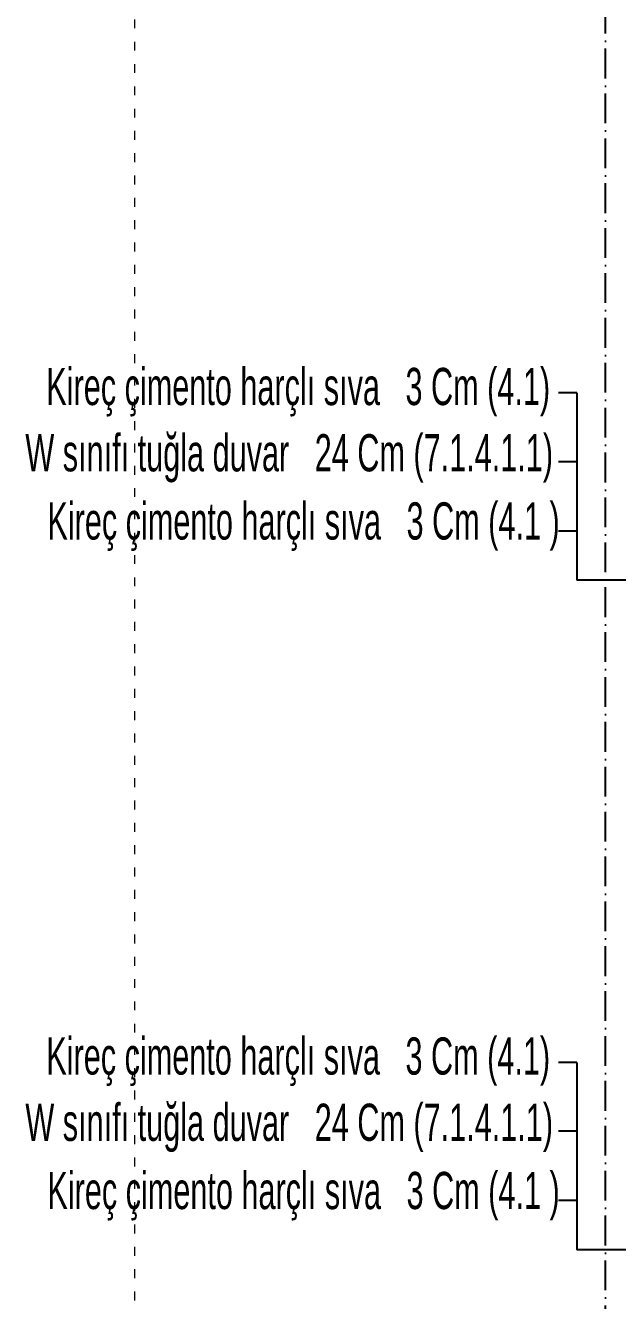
# Model space of a CAD drawing. Extents: x 41749 to 92598, y -24291 to 29432.
# Drawn here: x 71967 to 72205, y -22846 to -22332 of the extents above; entities that cross this region are included whole.
import ezdxf

# ---------------------------------------------------------------- set-up
doc = ezdxf.new("R2010")
doc.units = 0
doc.header["$MEASUREMENT"] = 0
doc.linetypes.add('ACAD_ISO03W100', pattern=[30, 12, -18])
doc.linetypes.add('ACAD_ISO10W100', pattern=[18, 12, -3, 0, -3])
doc.layers.get('0').update_dxf_attribs({"linetype": 'CONTINUOUS'})
doc.layers.add('AKS', color=10, linetype='CONTINUOUS')
doc.layers.add('SIVA', color=7, linetype='CONTINUOUS')
doc.layers.add('KAPI-ACILIM1', color=13, linetype='ACAD_ISO03W100', lineweight=20)
doc.styles.add('OLCU', font='isocpeur.ttf', dxfattribs={"width": 0.59})

msp = doc.modelspace()

# ---------------------------------------------------------------- linework, layer by layer
for p, q in [((72189.10053, -22479.8572), (72181.67582, -22479.8572)), ((72189.10053, -22479.8572), (72189.11381, -22555.42782)), ((72189.10615, -22507.59342), (72181.67582, -22507.59342)), ((72189.11181, -22535.56177), (72181.67582, -22535.56177)), ((72230.47324, -22555.42782), (72189.11381, -22555.42782)), ((72189.10053, -22749.8572), (72181.67582, -22749.8572)), ((72189.10053, -22749.8572), (72189.11381, -22825.42782)), ((72189.10615, -22777.59342), (72181.67582, -22777.59342)), ((72189.11181, -22805.56177), (72181.67582, -22805.56177)), ((72230.47324, -22825.42782), (72189.11381, -22825.42782))]:
    msp.add_line(p, q)
at = {"layer": 'AKS', "linetype": 'ACAD_ISO10W100'}
msp.add_line((72200.62189, -24018.22794), (72200.62189, -21516.41996), dxfattribs=at)
at = {"layer": 'KAPI-ACILIM1', "linetype": 'ACAD_ISO03W100', "ltscale": 0.3}
msp.add_line((72010.47336, -22068.22797), (72010.47336, -23094.37747), dxfattribs=at)

# ---------------------------------------------------------------- texts
at = {"layer": 'SIVA', "char_height": 15, "attachment_point": 1, "style": 'OLCU'}
for s, insert in [('{\\fArial|b0|i0|c162|p34;Kireç çimento harçlı sıva   3 Cm (4.1)}', (71974.94807, -22469.76306)), ('{\\fArial|b0|i0|c162|p34;W sınıfı tuğla duvar   24 Cm (7.1.4.1.1)}', (71966.48188, -22496.48303)), ('{\\fArial|b0|i0|c162|p34;Kireç çimento harçlı sıva   3 Cm (4.1 )}', (71975.3826, -22523.98885)), ('{\\fArial|b0|i0|c162|p34;Kireç çimento harçlı sıva   3 Cm (4.1)}', (71974.94807, -22739.76306)), ('{\\fArial|b0|i0|c162|p34;W sınıfı tuğla duvar   24 Cm (7.1.4.1.1)}', (71966.48188, -22766.48303)), ('{\\fArial|b0|i0|c162|p34;Kireç çimento harçlı sıva   3 Cm (4.1 )}', (71975.3826, -22793.98885))]:
    msp.add_mtext(s, dxfattribs=dict(at, insert=insert))

doc.saveas('drawing.dxf')
